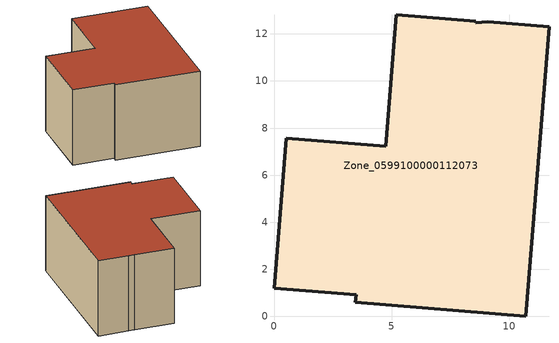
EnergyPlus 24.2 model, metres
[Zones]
Zone_0599100000112073
 floor ground (C_G): 3.46,0.58 3.5,0.91 0,1.19 0.51,7.57 4.75,7.23 5.2,12.81 8.58,12.55 8.57,12.47 9.09,12.51 11.69,12.3 10.7,0 z0
 wall outside (C_F): 3.5,0.91 3.46,0.58 10.7,0 11.69,12.3 9.09,12.51 8.57,12.47 8.58,12.55 5.2,12.81 4.75,7.23 0.51,7.57 0,1.19 3.5,0.91 z0:6.74
 roof outside (C_R): 9.09,12.51 8.57,12.47 8.58,12.55 5.2,12.81 4.75,7.23 0.51,7.57 0,1.19 3.5,0.91 3.46,0.58 10.7,0 11.69,12.3 z6.74
[BUILDING]
Pand.0599100000112073: North Axis=0; Terrain=City; Loads Convergence Tolerance Value=0.04; Temperature Convergence Tolerance Value=0.4; Solar Distribution=FullExterior; Maximum Number of Warmup Days=25; Minimum Number of Warmup Days=1
[Site:Location]
Rotterdam.The.Hague.AP_ZH_NLD Design_Conditions: Latitude=51.96; Longitude=4.45; Time Zone=1; Elevation=-4.5
[SITE:GROUNDTEMPERATURE:BUILDINGSURFACE]
18, 18, 18, 18, 18, 18, 18, 18, 18, 18, 18, 18
[MATERIAL] Thermal Absorptance=0.9; Solar Absorptance=0.7; Visible Absorptance=0.7
Name | Roughness | Thickness | Conductivity | Density | Specific Heat
G.D.1965 | MediumSmooth | 0.15 | 1 | 540 | 1210
F.D.1965 | Rough | 0.3 | 0.857143 | 1920 | 840
R.D.1965 | MediumRough | 0.2 | 0.08 | 1500 | 1000
[CONSTRUCTION]
C_G: G.D.1965
C_F: F.D.1965
C_R: R.D.1965
[ZONE]
Zone_0599100000112073: Type=1; Multiplier=1; Ceiling Height=Autocalculate; Volume=Autocalculate; Floor Area=autocalculate; Part of Total Floor Area=Yes
[ZONEINFILTRATION:DESIGNFLOWRATE]
Infil_Zone_0599100000112073: Zone or ZoneList or Space or SpaceList=Zone_0599100000112073; Schedule=AlwaysOn; Design Flow Rate Calculation Method=Flow/Area; Flow Rate per Floor Area=0.0042; Constant Term Coefficient=1; Temperature Term Coefficient=0; Velocity Term Coefficient=0; Velocity Squared Term Coefficient=0
[HVACTEMPLATE:ZONE:IDEALLOADSAIRSYSTEM]
Zone_0599100000112073: Maximum Heating Supply Air Temperature=50; Minimum Cooling Supply Air Temperature=13; Maximum Heating Supply Air Humidity Ratio=0.0156; Minimum Cooling Supply Air Humidity Ratio=0.0077; Heating Limit=NoLimit; Cooling Limit=NoLimit; Dehumidification Control Type=ConstantSensibleHeatRatio; Cooling Sensible Heat Ratio=0.7; Dehumidification Setpoint=60; Humidification Control Type=None; Humidification Setpoint=30; Outdoor Air Method=None; Outdoor Air Flow Rate per Person=0.00944; Outdoor Air Flow Rate per Zone Floor Area=0; Outdoor Air Flow Rate per Zone=0; Demand Controlled Ventilation Type=None; Outdoor Air Economizer Type=NoEconomizer; Heat Recovery Type=None; Sensible Heat Recovery Effectiveness=0.7; Latent Heat Recovery Effectiveness=0.65
[ZONECONTROL:THERMOSTAT]
ThermostatControl_Zone_0599100000112073: Zone or ZoneList=Zone_0599100000112073; Control Type Schedule=DualSetpointControlType; Control 1=Thermostat_Zone_0599100000112073; Temperature Difference Between Cutout And Setpoint=0
[THERMOSTATSETPOINT:DUALSETPOINT]
Thermostat_Zone_0599100000112073: Heating Setpoint Temperature Schedule=HeatingSetpoint_Zone_0599100000112073; Cooling Setpoint Temperature Schedule=CoolingSetpoint_Zone_0599100000112073
[SCHEDULE:COMPACT]
HeatingSetpoint_Zone_0599100000112073: Through: 12/31, For: AllDays, Until: 24:00, 21
CoolingSetpoint_Zone_0599100000112073: Through: 12/31, For: AllDays, Until: 24:00, 24
DualSetpointControlType: Through: 12/31, For: AllDays, Until: 24:00, 4
AlwaysOn: Through: 12/31, For: AllDays, Until: 24:00, 1
